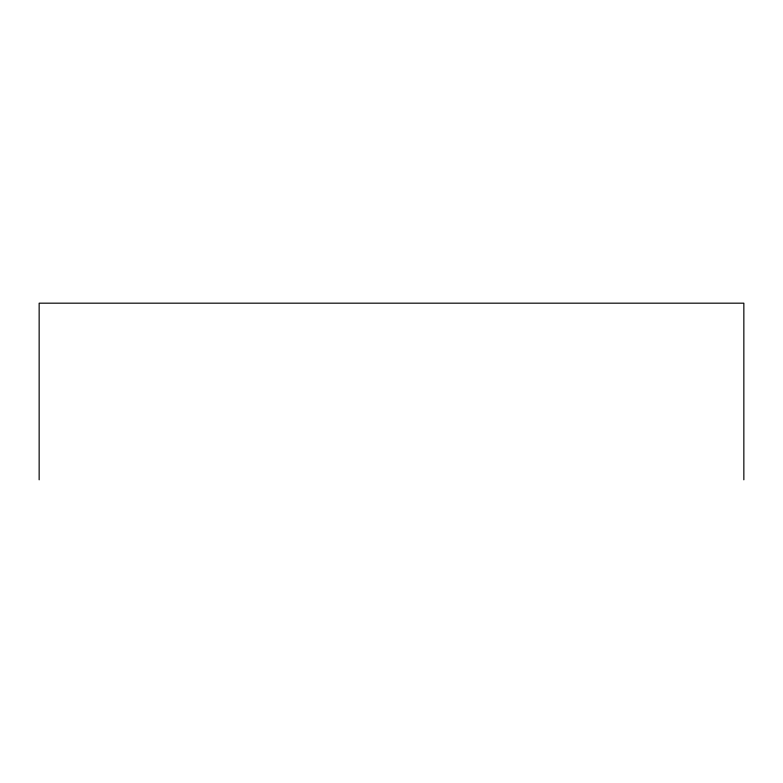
<?xml version="1.0" encoding="UTF-8"?>
<svg xmlns="http://www.w3.org/2000/svg" width="783" height="783" viewBox="0 0 783 783"><rect width="100%" height="100%" fill="white"/><g stroke="black" fill="none" stroke-linecap="round" stroke-linejoin="round"><path stroke-width="1.17" d="M743.85 479.822L743.85 303.178L39.15 303.178L39.15 479.822"/></g></svg>
